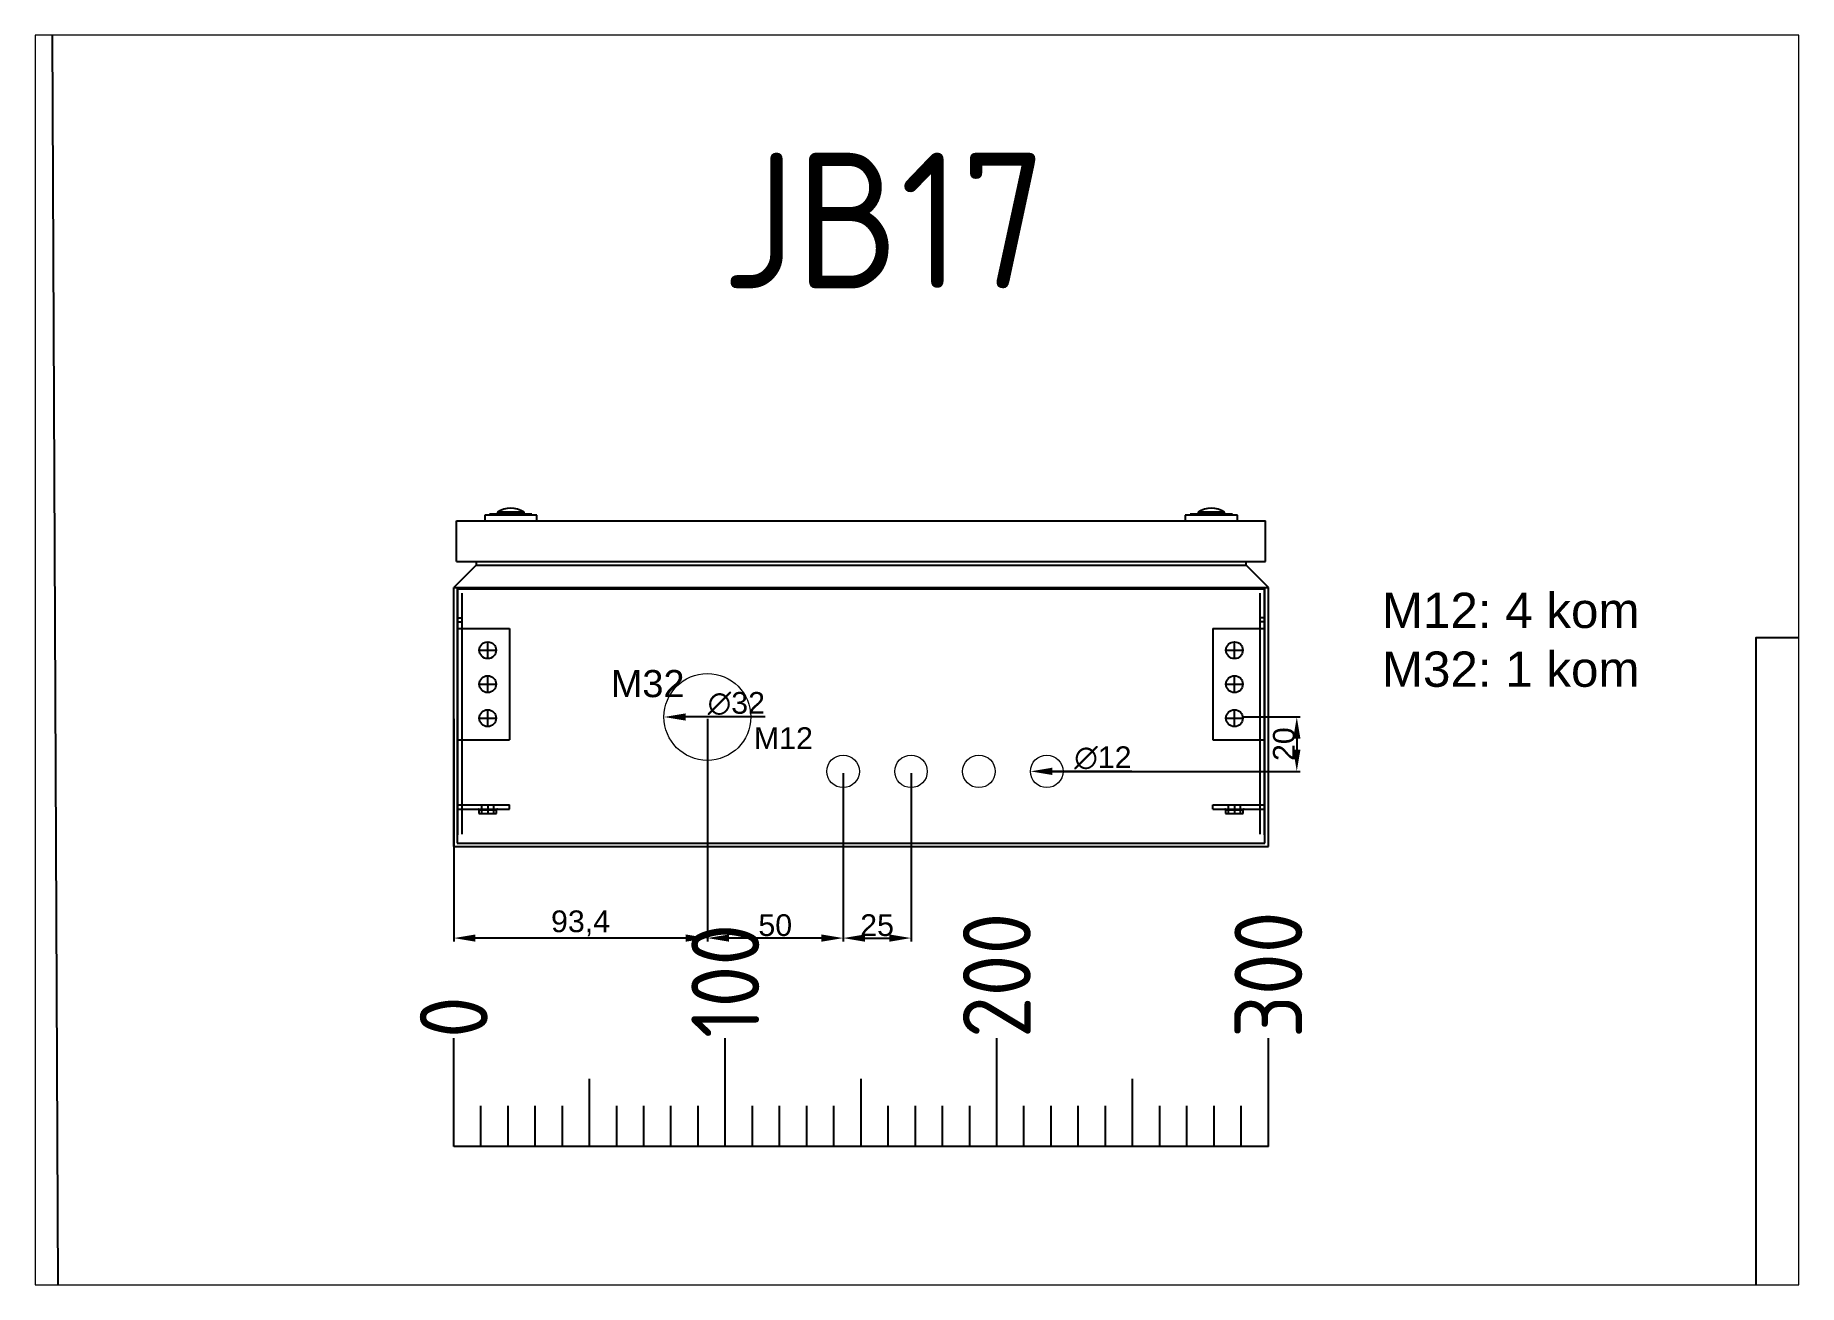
# Paper-space layout 'JB17' of a CAD drawing. Header units: millimetres. Extents: x 354 to 761, y 106 to 395.
# The model-space entities are those that its viewports show. They can reach past a viewport. Long polylines and large blocks are cut down to what shows.
import ezdxf
from ezdxf.enums import TextEntityAlignment as Align

# ---------------------------------------------------------------- set-up
doc = ezdxf.new("R2010")
doc.units = ezdxf.units.MM
doc.layers.add('! NO PLOT !', color=7, linetype='Continuous', true_color=0xff75dd, plot=False)
doc.layers.add('000-KOTIRANJE', color=254, linetype='Continuous', lineweight=5)
doc.layers.add('000-PI-Oprema', color=30, linetype='Continuous', lineweight=5)
doc.layers.add('000-PI-NO PLOT', color=6, linetype='Continuous', lineweight=5, plot=False)
doc.layers.add('000-PI-ORMAR', color=51, linetype='Continuous')
doc.layers.add('AUT_TEXT', color=7, linetype='Continuous')
doc.styles.add('PI0', font='isocpeur.ttf', dxfattribs={"width": 0.9})
doc.styles.get("Standard").update_dxf_attribs({"font": 'arial.ttf'})
doc.dimstyles.new('ISO-25-lb', dxfattribs={"dimtxt": 8, "dimasz": 8, "dimexe": 1.25, "dimexo": 0.625, "dimtad": 1, "dimdec": 1, "dimtxsty": 'Standard', "dimcen": 5, "dimadec": 0, "dimazin": 0, "dimtfac": 1, "dimtdec": 1, "dimtmove": 0, "dimatfit": 3, "dimfxl": 1, "dimarcsym": 0})

# ---------------------------------------------------------------- blocks, each defined once
blk = doc.blocks.new('1567.000')
at = {"layer": '! NO PLOT !'}
for p, q in [((49501.52, 33843.04), (49501.52, 33749.29)), ((49501.52, 33843.04), (49799.02, 33843.04)), ((49501.77, 33752.39), (49501.77, 33842.89)), ((49798.77, 33842.89), (49798.77, 33752.39)), ((49799.02, 33749.29), (49799.02, 33843.04)), ((49503.27, 33841.39), (49503.27, 33752.65)), ((49797.27, 33752.65), (49797.27, 33841.39)), ((49501.77, 33832.39), (49503.27, 33832.39)), ((49501.77, 33830.89), (49503.27, 33830.89)), ((49798.77, 33832.39), (49797.27, 33832.39)), ((49798.77, 33830.89), (49797.27, 33830.89)), ((49501.77, 33828.39), (49520.77, 33828.39)), ((49512.77, 33817.13), (49512.77, 33823.64)), ((49520.77, 33828.39), (49520.77, 33787.39)), ((49779.77, 33828.39), (49798.77, 33828.39)), ((49779.77, 33828.39), (49779.77, 33787.39)), ((49787.77, 33817.13), (49787.77, 33823.64)), ((49509.51, 33820.39), (49516.02, 33820.39)), ((49784.51, 33820.39), (49791.02, 33820.39)), ((49512.77, 33804.63), (49512.77, 33811.14)), ((49787.77, 33804.63), (49787.77, 33811.14)), ((49509.51, 33807.89), (49516.02, 33807.89)), ((49784.51, 33807.89), (49791.02, 33807.89)), ((49512.77, 33792.13), (49512.77, 33798.64)), ((49787.77, 33792.13), (49787.77, 33798.64)), ((49509.51, 33795.39), (49516.02, 33795.39)), ((49784.51, 33795.39), (49791.02, 33795.39)), ((49501.77, 33787.39), (49520.77, 33787.39)), ((49779.77, 33787.39), (49798.77, 33787.39)), ((49501.77, 33763.39), (49520.77, 33763.39)), ((49501.77, 33761.89), (49520.77, 33761.89)), ((49509.52, 33761.59), (49509.52, 33760.19)), ((49509.52, 33761.59), (49516.02, 33761.59)), ((49509.52, 33760.19), (49516.02, 33760.19)), ((49510.47, 33763.39), (49510.47, 33760.19)), ((49512.77, 33763.55), (49512.77, 33760.03)), ((49515.07, 33760.19), (49515.07, 33763.39)), ((49516.02, 33760.19), (49516.02, 33761.59)), ((49520.77, 33761.89), (49520.77, 33763.39)), ((49779.77, 33763.39), (49798.77, 33763.39)), ((49779.77, 33761.89), (49779.77, 33763.39)), ((49779.77, 33761.89), (49798.77, 33761.89)), ((49784.52, 33761.59), (49784.52, 33760.19)), ((49784.52, 33761.59), (49791.02, 33761.59)), ((49784.52, 33760.19), (49791.02, 33760.19)), ((49785.47, 33763.39), (49785.47, 33760.19)), ((49787.77, 33763.55), (49787.77, 33760.03)), ((49790.07, 33760.19), (49790.07, 33763.39)), ((49791.02, 33760.19), (49791.02, 33761.59)), ((49501.52, 33749.29), (49799.02, 33749.29))]:
    blk.add_line(p, q, dxfattribs=at)
for centre in [(49512.77, 33820.39), (49787.77, 33820.39), (49512.77, 33807.89), (49787.77, 33807.89), (49512.77, 33795.39), (49787.77, 33795.39)]:
    blk.add_circle(centre, 3.1, dxfattribs=at)
for centre, start, end in [((49509.22, 33761.59), 0, 90), ((49516.32, 33761.59), 90, 180), ((49784.22, 33761.59), 0, 90), ((49791.32, 33761.59), 90, 180)]:
    blk.add_arc(centre, 0.3, start, end, dxfattribs=at)
at = {"layer": '000-PI-ORMAR'}
for p, q in [((49511.67, 33870.14), (49511.67, 33868.04)), ((49530.87, 33870.14), (49511.67, 33870.14)), ((49513.47, 33870.54), (49513.47, 33870.14)), ((49529.07, 33870.54), (49513.47, 33870.54)), ((49516.37, 33871.27), (49516.37, 33870.54)), ((49526.17, 33871.27), (49516.37, 33871.27)), ((49526.17, 33870.54), (49526.17, 33871.27)), ((49529.07, 33870.14), (49529.07, 33870.54)), ((49530.87, 33868.04), (49530.87, 33870.14)), ((49769.67, 33870.14), (49769.67, 33868.04)), ((49788.87, 33870.14), (49769.67, 33870.14)), ((49771.47, 33870.54), (49771.47, 33870.14)), ((49787.07, 33870.54), (49771.47, 33870.54)), ((49774.37, 33871.27), (49774.37, 33870.54)), ((49784.17, 33871.27), (49774.37, 33871.27)), ((49784.17, 33870.54), (49784.17, 33871.27)), ((49787.07, 33870.14), (49787.07, 33870.54)), ((49788.87, 33868.04), (49788.87, 33870.14)), ((49501.27, 33868.04), (49799.27, 33868.04)), ((49501.27, 33853.04), (49501.27, 33868.04)), ((49799.27, 33853.04), (49799.27, 33868.04)), ((49508.47, 33851.76), (49500.27, 33843.56)), ((49501.27, 33853.04), (49799.27, 33853.04)), ((49508.47, 33853.04), (49508.47, 33851.76)), ((49508.47, 33851.76), (49792.07, 33851.76)), ((49792.07, 33851.76), (49792.07, 33853.04)), ((49800.27, 33843.56), (49792.07, 33851.76)), ((49500.27, 33748.04), (49500.27, 33843.56)), ((49500.27, 33843.56), (49800.27, 33843.56)), ((49800.27, 33748.04), (49800.27, 33843.56)), ((49500.27, 33748.04), (49800.27, 33748.04))]:
    blk.add_line(p, q, dxfattribs=at)
for centre in [(49521.27, 33863.72), (49779.27, 33863.72)]:
    blk.add_arc(centre, 9, 57.01329, 122.98671, dxfattribs=at)
blk = doc.blocks.new('*D465')
at = {"layer": '000-KOTIRANJE', "color": 0, "linetype": 'Continuous', "lineweight": -2, "ltscale": 0.25, "transparency": 16777216}
for p, q in [((50751.58, 25735.46), (50751.58, 25653.38)), ((50844.98, 25735.46), (50844.98, 25653.38)), ((50836.98, 25654.63), (50759.58, 25654.63))]:
    blk.add_line(p, q, dxfattribs=at)
at = {"layer": '000-KOTIRANJE', "color": 0, "ltscale": 0.25, "transparency": 16777216}
for points in [[(50759.58, 25655.96), (50759.58, 25653.29), (50751.58, 25654.63)], [(50836.98, 25655.96), (50836.98, 25653.29), (50844.98, 25654.63)]]:
    blk.add_solid(points, dxfattribs=at)
at = {"layer": 'Defpoints', "color": 0, "ltscale": 0.25, "transparency": 16777216}
for p in [(50751.58, 25736.09), (50844.98, 25736.09), (50751.58, 25654.63)]:
    blk.add_point(p, dxfattribs=at)
at = {"layer": '000-KOTIRANJE', "color": 0, "ltscale": 0.25, "transparency": 16777216, "insert": (50798.28, 25660.06), "char_height": 8, "attachment_point": 5}
blk.add_mtext('93,4', dxfattribs=at)
blk = doc.blocks.new('*D466')
at = {"layer": '000-KOTIRANJE', "color": 0, "linetype": 'Continuous', "lineweight": -2, "ltscale": 0.25, "transparency": 16777216}
for p, q in [((50844.98, 25735.46), (50844.98, 25653.38)), ((50894.98, 25715.34), (50894.98, 25653.38)), ((50886.98, 25654.63), (50852.98, 25654.63))]:
    blk.add_line(p, q, dxfattribs=at)
at = {"layer": '000-KOTIRANJE', "color": 0, "ltscale": 0.25, "transparency": 16777216}
for points in [[(50852.98, 25655.96), (50852.98, 25653.29), (50844.98, 25654.63)], [(50886.98, 25655.96), (50886.98, 25653.29), (50894.98, 25654.63)]]:
    blk.add_solid(points, dxfattribs=at)
at = {"layer": 'Defpoints', "color": 0, "ltscale": 0.25, "transparency": 16777216}
for p in [(50844.98, 25736.09), (50894.98, 25715.96), (50844.98, 25654.63)]:
    blk.add_point(p, dxfattribs=at)
at = {"layer": '000-KOTIRANJE', "color": 0, "ltscale": 0.25, "transparency": 16777216, "insert": (50869.98, 25659.34), "char_height": 8, "attachment_point": 5}
blk.add_mtext('50', dxfattribs=at)
blk = doc.blocks.new('*U463')
at = {"layer": '000-PI-Oprema', "ltscale": 0.25}
blk.add_circle((0, 0), 6, dxfattribs=at)
blk = doc.blocks.new('*U464')
at = {"layer": '000-PI-Oprema', "color": 0, "linetype": 'ByBlock', "lineweight": -2, "transparency": 16777216}
for p in [(0, 0), (25, 0), (50, 0), (75, 0)]:
    blk.add_blockref('*U463', p, dxfattribs=at)
blk = doc.blocks.new('*D467')
at = {"layer": '000-KOTIRANJE', "color": 0, "linetype": 'Continuous', "lineweight": -2, "ltscale": 0.25, "transparency": 16777216}
for p, q in [((50894.98, 25715.34), (50894.98, 25653.38)), ((50919.98, 25715.44), (50919.98, 25653.38)), ((50902.98, 25654.63), (50911.98, 25654.63))]:
    blk.add_line(p, q, dxfattribs=at)
at = {"layer": '000-KOTIRANJE', "color": 0, "ltscale": 0.25, "transparency": 16777216}
for points in [[(50902.98, 25655.96), (50902.98, 25653.29), (50894.98, 25654.63)], [(50911.98, 25655.96), (50911.98, 25653.29), (50919.98, 25654.63)]]:
    blk.add_solid(points, dxfattribs=at)
at = {"layer": 'Defpoints', "color": 0, "ltscale": 0.25, "transparency": 16777216}
for p in [(50894.98, 25715.96), (50919.98, 25716.06), (50919.98, 25654.63)]:
    blk.add_point(p, dxfattribs=at)
at = {"layer": '000-KOTIRANJE', "color": 0, "ltscale": 0.25, "transparency": 16777216, "insert": (50907.48, 25659.34), "char_height": 8, "attachment_point": 5}
blk.add_mtext('25', dxfattribs=at)
blk = doc.blocks.new('*D468')
at = {"layer": '000-KOTIRANJE', "color": 0, "linetype": 'Continuous', "lineweight": -2, "ltscale": 0.25, "transparency": 16777216}
for p, q in [((51041.85, 25736.09), (51063.3, 25736.09)), ((51062.05, 25728.09), (51062.05, 25724.06)), ((50970.61, 25716.06), (51063.3, 25716.06))]:
    blk.add_line(p, q, dxfattribs=at)
at = {"layer": '000-KOTIRANJE', "color": 0, "ltscale": 0.25, "transparency": 16777216}
for points in [[(51060.72, 25728.09), (51063.39, 25728.09), (51062.05, 25736.09)], [(51060.72, 25724.06), (51063.39, 25724.06), (51062.05, 25716.06)]]:
    blk.add_solid(points, dxfattribs=at)
at = {"layer": 'Defpoints', "color": 0, "ltscale": 0.25, "transparency": 16777216}
for p in [(51041.22, 25736.09), (50969.98, 25716.06), (51062.05, 25716.06)]:
    blk.add_point(p, dxfattribs=at)
at = {"layer": '000-KOTIRANJE', "color": 0, "ltscale": 0.25, "transparency": 16777216, "insert": (51057.34, 25726.08), "char_height": 8, "attachment_point": 5, "rotation": 90}
blk.add_mtext('20', dxfattribs=at)
blk = doc.blocks.new('*D470')
at = {"layer": '000-KOTIRANJE', "color": 0, "linetype": 'Continuous', "lineweight": -2, "ltscale": 0.25, "transparency": 16777216}
blk.add_line((50866.31, 25736.09), (50836.98, 25736.09), dxfattribs=at)
at = {"layer": '000-KOTIRANJE', "color": 0, "ltscale": 0.25, "transparency": 16777216}
blk.add_solid([(50836.98, 25737.42), (50836.98, 25734.76), (50828.98, 25736.09)], dxfattribs=at)
at = {"layer": 'Defpoints', "color": 0, "ltscale": 0.25, "transparency": 16777216}
for p in [(50828.98, 25736.09), (50860.98, 25736.09)]:
    blk.add_point(p, dxfattribs=at)
at = {"layer": '000-KOTIRANJE', "color": 0, "ltscale": 0.25, "transparency": 16777216, "insert": (50855.65, 25741.02), "char_height": 8, "attachment_point": 5}
blk.add_mtext('∅32', dxfattribs=at)
blk = doc.blocks.new('*D469')
at = {"layer": '000-KOTIRANJE', "color": 0, "linetype": 'Continuous', "lineweight": -2, "ltscale": 0.25, "transparency": 16777216}
blk.add_line((51001.31, 25716.06), (50971.98, 25716.06), dxfattribs=at)
at = {"layer": '000-KOTIRANJE', "color": 0, "ltscale": 0.25, "transparency": 16777216}
blk.add_solid([(50971.98, 25717.4), (50971.98, 25714.73), (50963.98, 25716.06)], dxfattribs=at)
at = {"layer": 'Defpoints', "color": 0, "ltscale": 0.25, "transparency": 16777216}
for p in [(50963.98, 25716.06), (50975.98, 25716.06)]:
    blk.add_point(p, dxfattribs=at)
at = {"layer": '000-KOTIRANJE', "color": 0, "ltscale": 0.25, "transparency": 16777216, "insert": (50990.65, 25721), "char_height": 8, "attachment_point": 5}
blk.add_mtext('∅12', dxfattribs=at)

msp = doc.modelspace()

# ---------------------------------------------------------------- linework, layer by layer
at = {"layer": '! NO PLOT !', "ltscale": 0.25}
msp.add_lwpolyline([(50603.21, 26083.11), (50605.99, 25490.09), (51231.18, 25490.09), (51231.18, 25765.34), (51356.12, 25765.34), (51356.12, 26085.88), (50603.21, 26083.11)], dxfattribs=at)
at = {"color": 7}
for p, q in [((50751.58, 25577.79), (50751.58, 25617.79)), ((50851.58, 25577.79), (50851.58, 25617.79)), ((50951.58, 25577.79), (50951.58, 25617.79)), ((50951.58, 25577.79), (50951.58, 25617.79)), ((50951.58, 25577.79), (50951.58, 25617.79)), ((50951.58, 25577.79), (50951.58, 25617.79)), ((50951.58, 25577.79), (50951.58, 25617.79)), ((50951.58, 25577.79), (50951.58, 25617.79)), ((50951.58, 25577.79), (50951.58, 25617.79)), ((50951.58, 25577.79), (50951.58, 25617.79)), ((51051.58, 25577.79), (51051.58, 25617.79)), ((50801.58, 25577.79), (50801.58, 25602.79)), ((50901.58, 25577.79), (50901.58, 25602.79)), ((51001.58, 25577.79), (51001.58, 25602.79)), ((50761.58, 25577.79), (50761.58, 25592.79)), ((50771.58, 25577.79), (50771.58, 25592.79)), ((50781.58, 25577.79), (50781.58, 25592.79)), ((50791.58, 25577.79), (50791.58, 25592.79)), ((50811.58, 25577.79), (50811.58, 25592.79)), ((50821.58, 25577.79), (50821.58, 25592.79)), ((50831.58, 25577.79), (50831.58, 25592.79)), ((50841.58, 25577.79), (50841.58, 25592.79)), ((50861.58, 25577.79), (50861.58, 25592.79)), ((50871.58, 25577.79), (50871.58, 25592.79)), ((50881.58, 25577.79), (50881.58, 25592.79)), ((50891.58, 25577.79), (50891.58, 25592.79)), ((50911.58, 25577.79), (50911.58, 25592.79)), ((50921.58, 25577.79), (50921.58, 25592.79)), ((50931.58, 25577.79), (50931.58, 25592.79)), ((50941.58, 25577.79), (50941.58, 25592.79)), ((50961.58, 25577.79), (50961.58, 25592.79)), ((50971.58, 25577.79), (50971.58, 25592.79)), ((50981.58, 25577.79), (50981.58, 25592.79)), ((50991.58, 25577.79), (50991.58, 25592.79)), ((51011.58, 25577.79), (51011.58, 25592.79)), ((51021.58, 25577.79), (51021.58, 25592.79)), ((51031.58, 25577.79), (51031.58, 25592.79)), ((51041.58, 25577.79), (51041.58, 25592.79)), ((51051.58, 25577.79), (50751.58, 25577.79))]:
    msp.add_line(p, q, dxfattribs=at)
at = {"layer": '000-PI-Oprema', "ltscale": 0.25}
msp.add_circle((50844.98, 25736.09), 16, dxfattribs=at)

# ---------------------------------------------------------------- block references
at = {"layer": '000-PI-Oprema'}
for name, p in [('1567.000', (1251.31, -8059.71)), ('*U464', (50894.98, 25716.06))]:
    msp.add_blockref(name, p, dxfattribs=at)

# ---------------------------------------------------------------- texts
at = {"color": 7, "style": 'PI0', "width": 0.9}
for s, p in [('200', (50951.58, 25617.79)), ('300', (51051.58, 25617.79)), ('100', (50851.58, 25617.79)), ('0', (50751.58, 25617.79))]:
    msp.add_text(s, height=25, rotation=90, dxfattribs=at).set_placement(p, align=Align.MIDDLE_LEFT)
at = {"layer": '000-PI-NO PLOT', "ltscale": 0.25, "attachment_point": 5}
for s, insert, char_height in [('\\pxqc;M32', (50822.98, 25748.33), 10), ('\\pxqc;M12', (50872.98, 25728.3), 8)]:
    msp.add_mtext_dynamic_manual_height_columns(s, width=52.4265, gutter_width=12.5, heights=[0], dxfattribs=dict(at, insert=insert, char_height=char_height))
at = {"layer": 'AUT_TEXT', "style": 'PI0', "width": 0.9}
msp.add_text('JB17', height=50, dxfattribs=at).set_placement((50910.12, 25919.05), align=Align.MIDDLE)
at = {"layer": 'AUT_TEXT', "ltscale": 0.25, "insert": (51093.4, 25781.88), "char_height": 13, "attachment_point": 1}
msp.add_mtext_dynamic_manual_height_columns('M12: 4 kom\\PM32: 1 kom', width=120.332, gutter_width=121.68, heights=[105.84], dxfattribs=at)

# ---------------------------------------------------------------- dimensions: what is measured, and where the dimension line sits
at = {"layer": '000-KOTIRANJE', "ltscale": 0.25}
for p1, p2, picture, middle in [((50860.98, 25736.09), (50828.98, 25736.09), '*D470', (50855.65, 25736.09)), ((50975.98, 25716.06), (50963.98, 25716.06), '*D469', (50990.65, 25716.06))]:
    dim = msp.add_diameter_dim_2p(p1=p1, p2=p2, dimstyle='ISO-25-lb', dxfattribs=at)
    dim.commit()
    dim.dimension.update_dxf_attribs({"geometry": picture, "text_midpoint": middle, "dimtype": 163})
for base, p1, p2, picture, middle in [((50751.58, 25654.63), (50844.98, 25736.09), (50751.58, 25736.09), '*D465', (50798.28, 25660.06)), ((50844.98, 25654.63), (50894.98, 25715.96), (50844.98, 25736.09), '*D466', (50869.98, 25659.34)), ((50919.98, 25654.63), (50894.98, 25715.96), (50919.98, 25716.06), '*D467', (50907.48, 25659.34))]:
    dim = msp.add_linear_dim(base=base, p1=p1, p2=p2, dimstyle='ISO-25-lb', dxfattribs=at)
    dim.commit()
    dim.dimension.update_dxf_attribs({"geometry": picture, "text_midpoint": middle})
dim = msp.add_linear_dim(base=(51062.05, 25716.06), p1=(51041.22, 25736.09), p2=(50969.98, 25716.06), angle=90, dimstyle='ISO-25-lb', dxfattribs=at)
dim.commit()
dim.dimension.update_dxf_attribs({"geometry": '*D468', "text_midpoint": (51057.34, 25726.08)})

psp = doc.layouts.new('JB17')

# ---------------------------------------------------------------- viewports
at = {"layer": '0', "ltscale": 0.01, "view_target_point": (1173.86, -2380.17), "view_twist_angle": 360}
psp.add_viewport(center=(557.48, 250.67), size=(407.12, 288.6062), view_center_point=(49748.33, 28137.25), view_height=460.3875, dxfattribs=at)

doc.saveas('drawing.dxf')
